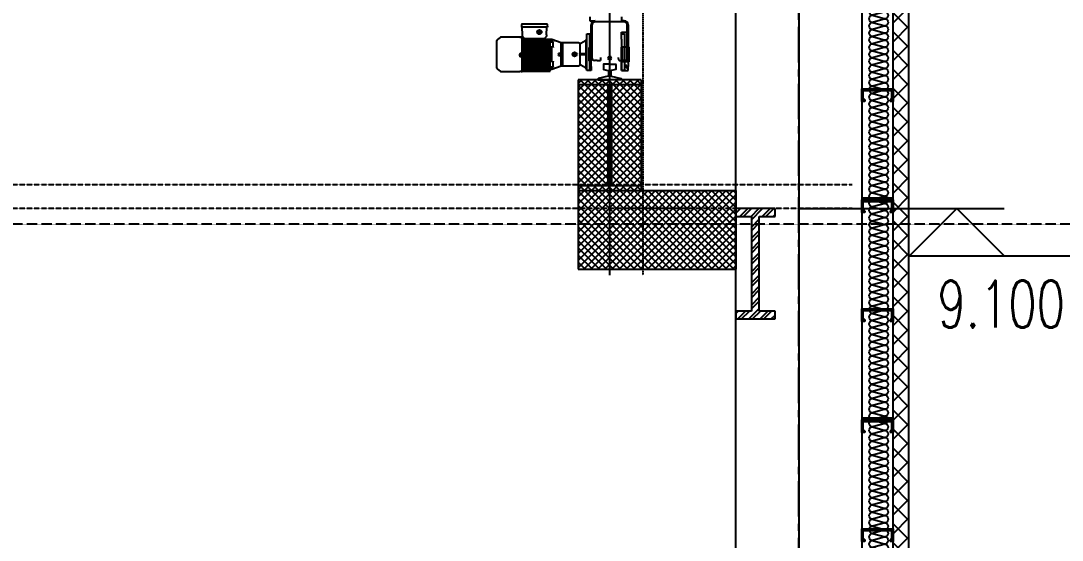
# Model space of a CAD drawing. Extents: x -599358 to 2865263, y -1062760 to 486533.
# Drawn here: x 1917132 to 1923743, y -669913 to -666620 of the extents above; entities that cross this region are included whole.
import ezdxf

# ---------------------------------------------------------------- set-up
doc = ezdxf.new("R2010")
doc.units = 0
for name, pattern in [('__DASH', [0.35, 0.25, -0.1]), ('CENTER', [2, 1.25, -0.25, 0.25, -0.25]), ('DASH', [0.35, 0.25, -0.1]), ('DOTE', [2.42, 2, -0.2, 0.02, -0.2])]:
    doc.linetypes.add(name, pattern=pattern)
for name, color, linetype in [('06A-01-03', 7, 'Continuous'), ('5剖面线层', 2, 'Continuous'), ('A-AXIS-DOTE', 14, 'DOTE'), ('A-HATCH-2', 251, 'Continuous'), ('A-LIN-V', 9, 'Continuous'), ('AS-COLN', 6, 'Continuous'), ('AS-WALL', 40, 'Continuous'), ('COLUMN', 9, 'Continuous'), ('DIM_ELEV', 3, 'Continuous'), ('DOTE', 1, 'CENTER'), ('FAG16-10.01MA1-被', 7, 'Continuous'), ('FAG16-10.02MA1-被', 7, 'Continuous'), ('FAG16-10MA1-端梁结构', 7, 'Continuous'), ('FAG16-20.02MA1-轴', 7, 'Continuous'), ('G80接口', 7, 'Continuous'), ('G80箱体', 7, 'Continuous'), ('PUB_HATCH', 8, 'Continuous'), ('PUB_TEXT', 7, 'Continuous'), ('六角头螺栓_M5-135', 7, 'Continuous'), ('后端盖', 7, 'Continuous'), ('建-墙-填充', 8, 'Continuous'), ('建-柱-钢', 9, 'Continuous'), ('接线盒', 7, 'Continuous'), ('接线盒盖', 7, 'Continuous'), ('机壳', 7, 'Continuous'), ('电机接线盒密封垫', 7, 'Continuous'), ('端盖', 7, 'Continuous'), ('连接板', 7, 'Continuous'), ('齿轴1', 7, 'Continuous')]:
    doc.layers.add(name, color=color, linetype=linetype)
doc.styles.add('_TCH_DIM', font='SIMPLEX', dxfattribs={"bigfont": 'GBCBIG'})

# ---------------------------------------------------------------- blocks, each defined once
blk = doc.blocks.new('w432424324')
at = {"layer": 'COLUMN'}
blk.add_lwpolyline([(-750404.7, 584057.5), (-750404.7, 568257.5), (-751204.7, 568257.5), (-751204.7, 584057.5)], close=True, dxfattribs=at)
at = {"layer": 'Defpoints', "linetype": 'DASH'}
for points in [[(-750464.7, 577507.5), (-768794.7, 577507.5)], [(-750464.7, 577357.5), (-768794.7, 577357.5)]]:
    blk.add_lwpolyline(points, dxfattribs=at)
blk = doc.blocks.new('23423wer')
at = {"layer": 'A-AXIS-DOTE', "color": 1}
blk.add_line((-1667005.2, 543376.2), (-1667005.2, 531171.5), dxfattribs=at)
blk = doc.blocks.new('G$C20E3758E')
at = {"layer": '5剖面线层'}
h = blk.add_hatch(color=3, dxfattribs=at)
h.dxf.hatch_style = 1
h.paths.add_polyline_path([(3979, 2681.3, -1), (3996.3, 2681.3, -1)])
at = {"layer": 'A-LIN-V'}
h = blk.add_hatch(dxfattribs=at)
h.set_pattern_fill('ANSI37', color=9, scale=12.726)
h.set_pattern_definition([(45, (421983.192, -365956.534), (-14.2853424, 14.2853424), []), (135, (421983.192, -365956.534), (-14.2853424, -14.2853424), [])])
h.paths.add_polyline_path([(4144.1, 1724.6), (4780.4, 1724.6), (4780.4, 2042.8), (4398.6, 2042.8), (4398.6, 2488.2), (4144.1, 2488.2)])
at = {"color": 3}
blk.add_line((4189.1, 2563.7), (4191.1, 2563.7), dxfattribs=at)
at = {"color": 3, "ltscale": 0.5}
for p, q in [((4245.9, 2550.8), (4245.9, 2531)), ((4246.7, 2530.1), (4265.2, 2525.8)), ((4271.3, 2551.8), (4246.9, 2551.8)), ((4266, 2524.8), (4266, 2504.8)), ((4271.3, 2551.8), (4295.7, 2551.8)), ((4276.7, 2524.8), (4276.7, 2504.8)), ((4296, 2530.1), (4277.5, 2525.8)), ((4296.7, 2550.8), (4296.7, 2531)), ((4398.6, 2488.2), (4144.1, 2488.2)), ((4144.1, 2488.2), (4144.1, 1724.6)), ((4224.5, 2493.7), (4224.5, 2488.2)), ((4224.5, 2493.7), (4224.5, 2488.2)), ((4224.5, 2488.2), (4271.3, 2488.2)), ((4224.5, 2488.2), (4271.3, 2488.2)), ((4265.2, 2503.9), (4225.3, 2494.7)), ((4265.2, 2503.9), (4225.3, 2494.7)), ((4266, 2521.6), (4266, 2504.8)), ((4318.2, 2488.2), (4271.3, 2488.2)), ((4318.2, 2488.2), (4271.3, 2488.2)), ((4276.7, 2521.6), (4276.7, 2504.8)), ((4277.5, 2503.9), (4317.4, 2494.7)), ((4277.5, 2503.9), (4317.4, 2494.7)), ((4318.2, 2493.7), (4318.2, 2488.2)), ((4318.2, 2493.7), (4318.2, 2488.2)), ((4398.6, 2488.2), (4398.6, 2042.8)), ((4398.6, 2468.2), (4144.1, 2468.2)), ((4263.3, 2468.2), (4263.3, 2061.9)), ((4279.3, 2468.2), (4279.3, 2061.9)), ((4144.1, 2061.9), (4398.6, 2061.9)), ((4144.1, 2042.8), (4780.4, 2042.8)), ((4780.4, 2042.8), (4780.4, 1724.6)), ((4144.1, 1724.6), (4780.4, 1724.6))]:
    blk.add_line(p, q, dxfattribs=at)
at = {"color": 6, "linetype": 'DASH'}
blk.add_lwpolyline([(-1105.4, 3356.7), (4405, 3356.7), (4405, 1700.8)], dxfattribs=at)
at = {"color": 3}
blk.add_lwpolyline([(4340.1, 2546.7), (4331.5, 2546.7), (4331.5, 2541.8), (4340.1, 2541.8)], close=True, dxfattribs=at)
at = {"color": 3, "ltscale": 0.5}
for centre, start, end in [((4246.9, 2550.8), 90, 180), ((4246.9, 2531), 180, 257), ((4265, 2524.8), 0, 77), ((4277.7, 2524.8), 103, 180), ((4295.7, 2550.8), 0, 90), ((4295.7, 2531), 283, 0), ((4225.5, 2493.7), 103, 180), ((4225.5, 2493.7), 103, 180), ((4265, 2504.8), 283, 0), ((4265, 2504.8), 283, 0), ((4277.7, 2504.8), 180, 257), ((4277.7, 2504.8), 180, 257), ((4317.2, 2493.7), 0, 77), ((4317.2, 2493.7), 0, 77)]:
    blk.add_arc(centre, 1, start, end, dxfattribs=at)
at = {"layer": '06A-01-03', "color": 3, "linetype": 'Continuous'}
for p, q in [((3828.5, 2659.8), (3817.8, 2651.4)), ((3908.4, 2660.9), (3831.6, 2660.9)), ((3908.4, 2660.6), (3908.4, 2660.9)), ((3917.9, 2660.3), (3910.9, 2660.3)), ((3913.4, 2660.9), (3913.4, 2660.8)), ((3917.9, 2660.9), (3913.4, 2660.9)), ((3913.4, 2660.8), (3917.9, 2660.8)), ((3913.4, 2660.3), (3913.4, 2660.8)), ((3917.9, 2660.9), (3917.9, 2660.8)), ((3917.9, 2660.8), (3917.9, 2660.3)), ((3917.9, 2588.6), (3917.9, 2660.3)), ((3815.9, 2535.9), (3815.9, 2647.5)), ((3908.4, 2585.1), (3908.4, 2592.1)), ((3910.9, 2582.8), (3917.9, 2582.8)), ((3917.9, 2582.7), (3910.9, 2582.7)), ((3913.4, 2592.1), (3913.4, 2588.6)), ((3913.4, 2588.6), (3917.9, 2588.6)), ((3917.9, 2582.7), (3917.9, 2582.8)), ((3917.9, 2522.5), (3917.9, 2582.7)), ((3817.8, 2532), (3828.5, 2523.6)), ((3831.6, 2522.5), (3908.4, 2522.5)), ((3913.4, 2522.5), (3917.9, 2522.5))]:
    blk.add_line(p, q, dxfattribs=at)
for centre, radius, start, end in [((3820.9, 2647.5), 5, 128.1572, 180), ((3831.6, 2655.9), 5, 90, 128.1572), ((3910.9, 2713), 52.1, 267.251, 272.749), ((3910.9, 2592.2), 2.5, 359.6522, 180.3478), ((3910.9, 2585.2), 2.49, 180.1493, 270.2029), ((3910.9, 2585.1), 2.49, 180.1373, 270.2127), ((3820.9, 2535.9), 5, 180, 231.8428), ((3831.6, 2527.5), 5, 231.8428, 270), ((3910.9, 2470.5), 52.1, 87.251, 92.749)]:
    blk.add_arc(centre, radius, start, end, dxfattribs=at)
blk.add_open_spline([(3910.9, 2660.3), (3910.8, 2660.3), (3910.7, 2660.3), (3910.5, 2660.3), (3910.4, 2660.3), (3910.1, 2660.3), (3909.8, 2660.3), (3909.5, 2660.4), (3909.1, 2660.4), (3908.8, 2660.4), (3908.6, 2660.5), (3908.5, 2660.5), (3908.4, 2660.5), (3908.4, 2660.6), (3908.4, 2660.6), (3908.4, 2660.6)], degree=3, knots=[0, 0, 0, 0, 0.041659, 0.083241, 0.124924, 0.187526, 0.250171, 0.374622, 0.499792, 0.624328, 0.7493, 0.81163, 0.874211, 0.937221, 1, 1, 1, 1], dxfattribs=at)
at = {"layer": 'A-AXIS-DOTE', "color": 3}
blk.add_line((4271.3, 3905.5), (4271.3, 1700.8), dxfattribs=at)
at = {"layer": 'FAG16-10.01MA1-被', "color": 3, "linetype": 'Continuous'}
for p, q in [((4221.3, 2566.8), (4233.7, 2566.8)), ((4233.7, 2566.8), (4235.8, 2569)), ((4235.8, 2569), (4236.3, 2579)), ((4306.3, 2579), (4306.9, 2568.8)), ((4306.9, 2568.8), (4309.1, 2566.8)), ((4309.1, 2566.8), (4321.3, 2566.8))]:
    blk.add_line(p, q, dxfattribs=at)
at = {"layer": 'FAG16-10.02MA1-被', "color": 3, "linetype": 'Continuous'}
for p, q in [((4191.1, 2621.7), (4189.1, 2619.7)), ((4189.1, 2619.7), (4189.1, 2619.1)), ((4189.1, 2563.7), (4189.1, 2619.1)), ((4191.1, 2621), (4191.1, 2621.7)), ((4194.4, 2621.7), (4191.1, 2621.7)), ((4191.1, 2621), (4191.1, 2561.7)), ((4194.4, 2621), (4194.4, 2621.7)), ((4194.4, 2621), (4194.4, 2561.7)), ((4196.3, 2620.2), (4194.4, 2620.2)), ((4319.8, 2621.7), (4319.8, 2621)), ((4321.8, 2619.7), (4319.8, 2621.7)), ((4319.8, 2621.7), (4348.3, 2621.7)), ((4319.8, 2561.7), (4319.8, 2621)), ((4321.8, 2619.1), (4321.8, 2619.7)), ((4321.8, 2619.1), (4321.8, 2563.7)), ((4348.3, 2620.2), (4346.3, 2620.2)), ((4348.3, 2621), (4348.3, 2621.7)), ((4348.3, 2621), (4348.3, 2561.7)), ((4191.1, 2561.7), (4194.4, 2561.7)), ((4194.4, 2563.2), (4196.3, 2563.2)), ((4319.8, 2561.7), (4321.8, 2563.7)), ((4348.3, 2561.7), (4319.8, 2561.7)), ((4346.3, 2563.2), (4348.3, 2563.2))]:
    blk.add_line(p, q, dxfattribs=at)
at = {"layer": 'FAG16-10MA1-端梁结构', "color": 3, "linetype": 'Continuous'}
for p, q in [((4196.3, 2542.7), (4196.3, 2710.7)), ((4200.3, 2576.8), (4200.3, 2710.7)), ((4330.3, 2722.7), (4212.3, 2722.7)), ((4342.3, 2576.8), (4342.3, 2710.7)), ((4346.3, 2710.7), (4346.3, 2542.7)), ((4191.3, 2653.7), (4191.3, 2673.7)), ((4191.3, 2673.7), (4196.3, 2673.7)), ((4191.3, 2653.7), (4191.3, 2621.7)), ((4221.3, 2566.8), (4210.3, 2566.8)), ((4332.3, 2566.8), (4321.3, 2566.8)), ((4191.3, 2561.7), (4191.3, 2546.7)), ((4191.3, 2526.7), (4191.3, 2546.7)), ((4196.3, 2526.7), (4191.3, 2526.7)), ((4196.3, 2542.7), (4196.3, 2526.7)), ((4319.5, 2546.7), (4319.5, 2561.7)), ((4319.5, 2546.7), (4319.5, 2526.7)), ((4319.5, 2526.7), (4346.3, 2526.7)), ((4346.3, 2526.7), (4346.3, 2542.7))]:
    blk.add_line(p, q, dxfattribs=at)
for centre, radius, start, end in [((4212.3, 2710.7), 16, 90, 180), ((4212.3, 2710.7), 12, 90, 180), ((4330.3, 2710.7), 16, 0, 90), ((4330.3, 2710.7), 12, 0, 90), ((4210.3, 2576.8), 10, 180, 270), ((4271.3, 2576.7), 7, 0, 180), ((4271.3, 2576.7), 7, 180, 0), ((4332.3, 2576.8), 10, 270, 0), ((4330.3, 2542.7), 16, 318.5904, 0)]:
    blk.add_arc(centre, radius, start, end, dxfattribs=at)
at = {"layer": 'FAG16-20.02MA1-轴', "color": 3, "linetype": 'Continuous'}
for p, q in [((4179.3, 2653.7), (4179.3, 2673.7)), ((4179.3, 2673.7), (4191.3, 2673.7)), ((4179.3, 2546.7), (4179.3, 2653.7)), ((4191.3, 2673.7), (4191.3, 2653.7)), ((4191.3, 2621.7), (4191.3, 2653.7)), ((4319.5, 2673.7), (4331.5, 2673.7)), ((4331.5, 2673.7), (4331.5, 2653.7)), ((4331.5, 2653.7), (4331.5, 2546.7)), ((4179.3, 2526.7), (4179.3, 2546.7)), ((4191.3, 2526.7), (4179.3, 2526.7)), ((4191.3, 2546.7), (4191.3, 2561.7)), ((4191.3, 2546.7), (4191.3, 2526.7)), ((4319.5, 2561.7), (4319.5, 2546.7)), ((4319.5, 2526.7), (4319.5, 2546.7)), ((4331.5, 2526.7), (4319.5, 2526.7)), ((4331.5, 2546.7), (4331.5, 2526.7))]:
    blk.add_line(p, q, dxfattribs=at)
at = {"layer": 'G80接口', "color": 3, "linetype": 'Continuous'}
for p, q in [((4037.9, 2651.7), (4030.9, 2651.7)), ((4037.9, 2651.7), (4037.9, 2643.1)), ((4075.9, 2637.7), (4037.9, 2651.7)), ((4030.9, 2648.3), (4030.9, 2643.8)), ((4030.9, 2642.7), (4042.9, 2642.7)), ((4030.9, 2636.5), (4030.9, 2642.2)), ((4030.9, 2626.6), (4030.9, 2632.9)), ((4030.9, 2618.3), (4030.9, 2621.4)), ((4030.9, 2609.4), (4030.9, 2613.4)), ((4037.9, 2560.8), (4037.9, 2622.7)), ((4042.9, 2643.1), (4042.9, 2642.7)), ((4042.9, 2642.2), (4042.9, 2642.7)), ((4042.9, 2636.5), (4042.9, 2642.2)), ((4042.9, 2635.2), (4042.9, 2636.5)), ((4042.9, 2620.4), (4042.9, 2635.2)), ((4042.9, 2620.4), (4042.9, 2619)), ((4075.9, 2596.7), (4075.9, 2637.7)), ((4080.8, 2637.7), (4075.9, 2637.7)), ((4080.8, 2545.7), (4080.8, 2637.7)), ((4030.9, 2600), (4030.9, 2605.6)), ((4030.9, 2589.2), (4030.9, 2594.2)), ((4030.9, 2577.9), (4030.9, 2583.2)), ((4030.9, 2569.6), (4030.9, 2574.1)), ((4065.1, 2596.7), (4075.9, 2596.7)), ((4065.1, 2586.7), (4075.9, 2586.7)), ((4075.9, 2586.7), (4075.9, 2596.7)), ((4075.9, 2545.7), (4075.9, 2586.7)), ((4030.9, 2562.1), (4030.9, 2565.2)), ((4030.9, 2550.6), (4030.9, 2556.8)), ((4030.9, 2541.2), (4030.9, 2546.9)), ((4030.9, 2540.7), (4042.9, 2540.7)), ((4030.9, 2531.7), (4037.9, 2531.7)), ((4037.9, 2531.7), (4075.9, 2545.7)), ((4037.9, 2531.7), (4037.9, 2540.3)), ((4042.9, 2564.4), (4042.9, 2563)), ((4042.9, 2548.3), (4042.9, 2563)), ((4042.9, 2546.9), (4042.9, 2548.3)), ((4042.9, 2541.2), (4042.9, 2546.9)), ((4042.9, 2540.7), (4042.9, 2541.2)), ((4042.9, 2540.7), (4042.9, 2540.4)), ((4075.9, 2545.7), (4080.8, 2545.7))]:
    blk.add_line(p, q, dxfattribs=at)
for centre, radius, start, end in [((4038.1, 2643.1), 0.216, 179.73, 207.9231), ((3039.9, 2942.3), 1047.9, 342.2529, 342.3125), ((4038.4, 2622.7), 0.552, 162.6356, 180.433), ((4047.1, 2591.7), 18.7, 344.4802, 15.5198), ((4038.4, 2560.7), 0.552, 179.567, 197.3644), ((3039.6, 2241.1), 1048.2, 17.6875, 17.747), ((4038.1, 2540.3), 0.216, 152.0769, 180.27)]:
    blk.add_arc(centre, radius, start, end, dxfattribs=at)
for points, knots in [([(4037.9, 2643), (4037.9, 2643), (4037.9, 2642.9), (4038, 2642.9), (4038, 2642.8), (4038, 2642.8), (4038.1, 2642.8), (4038.1, 2642.7), (4038.1, 2642.7), (4038.1, 2642.7), (4038.1, 2642.7), (4038.1, 2642.7), (4038.2, 2642.7), (4038.2, 2642.7), (4038.2, 2642.7), (4038.2, 2642.7), (4038.2, 2642.7), (4038.2, 2642.7), (4038.2, 2642.7), (4038.2, 2642.7), (4038.2, 2642.7), (4038.2, 2642.7), (4038.2, 2642.7), (4038.2, 2642.7)], [0, 0, 0, 0, 0.125, 0.25, 0.375, 0.5, 0.625, 0.625, 0.65625, 0.65625, 0.6875, 0.75, 0.875, 0.875, 0.9375, 0.96875, 0.984375, 0.988281, 0.988281, 0.990234, 0.990234, 0.992187, 1, 1, 1, 1]), ([(4037.9, 2540.4), (4037.9, 2540.5), (4037.9, 2540.5), (4038, 2540.6), (4038, 2540.6), (4038, 2540.6), (4038, 2540.7), (4038.1, 2540.7), (4038.1, 2540.7), (4038.1, 2540.7), (4038.1, 2540.7), (4038.2, 2540.7), (4038.2, 2540.7), (4038.2, 2540.7), (4038.2, 2540.7), (4038.2, 2540.7), (4038.2, 2540.7), (4038.2, 2540.7), (4038.2, 2540.7), (4038.2, 2540.7), (4038.2, 2540.7)], [0, 0, 0, 0, 0.125, 0.25, 0.375, 0.5, 0.5, 0.5625, 0.5625, 0.625, 0.75, 0.875, 0.875, 0.9375, 0.96875, 0.984375, 0.988281, 0.988281, 0.992188, 1, 1, 1, 1])]:
    blk.add_open_spline(points, degree=3, knots=knots, dxfattribs=at)
at = {"layer": 'G80箱体', "color": 3, "linetype": 'Continuous'}
for p, q in [((4176.3, 2531.7), (4176.3, 2651.7)), ((4179.3, 2651.7), (4176.3, 2651.7)), ((4080.8, 2637.7), (4080.8, 2545.7)), ((4146.8, 2637.7), (4080.8, 2637.7)), ((4150.2, 2635.7), (4152.4, 2635.7)), ((4150.8, 2633.6), (4150.8, 2595.2)), ((4155.3, 2635.7), (4152.4, 2635.7)), ((4174.3, 2645.7), (4155.3, 2635.7)), ((4176.3, 2646.7), (4174.3, 2645.7)), ((4150.2, 2595.1), (4150.2, 2588.3)), ((4150.8, 2588.2), (4150.8, 2549.9)), ((4155.3, 2593.2), (4152.4, 2593.2)), ((4155.3, 2590.2), (4152.4, 2590.2)), ((4174.3, 2593.2), (4155.3, 2593.2)), ((4155.3, 2593.2), (4155.3, 2590.2)), ((4174.3, 2590.2), (4155.3, 2590.2)), ((4080.8, 2545.7), (4146.8, 2545.7)), ((4152.4, 2547.7), (4150.2, 2547.7)), ((4155.3, 2547.7), (4152.4, 2547.7)), ((4174.3, 2537.8), (4155.3, 2547.7)), ((4174.3, 2537.8), (4176.3, 2536.7)), ((4176.3, 2531.7), (4179.3, 2531.7))]:
    blk.add_line(p, q, dxfattribs=at)
for radius in [8.5, 3.46]:
    blk.add_circle((4129.8, 2591.7), radius, dxfattribs=at)
for centre, radius, start, end in [((4146.8, 2633.7), 4, 30.4106, 90), ((4146.8, 2633.6), 4.04, 359.9808, 32.043), ((4174.3, 2595.2), 2, 270, 360), ((4174.3, 2588.2), 2, 0, 90), ((4146.8, 2549.7), 4, 270, 329.6107), ((4146.8, 2549.9), 4.04, 327.9569, 0.0193)]:
    blk.add_arc(centre, radius, start, end, dxfattribs=at)
for points, degree, knots in [([(4152.4, 2593.2), (4152, 2593.2), (4151.7, 2593.4), (4151.3, 2593.5), (4151, 2593.7), (4150.8, 2593.9), (4150.7, 2594), (4150.5, 2594.2), (4150.4, 2594.4), (4150.3, 2594.5), (4150.3, 2594.7), (4150.2, 2594.9), (4150.2, 2595.1)], 2, [0, 0, 0, 0.25, 0.25, 0.5, 0.5, 0.625, 0.625, 0.75, 0.75, 0.875, 0.875, 1, 1, 1]), ([(4150.2, 2588.3), (4150.2, 2588.7), (4150.4, 2589.1), (4150.5, 2589.2), (4150.7, 2589.4), (4150.8, 2589.5), (4151, 2589.7), (4151.3, 2589.9), (4151.7, 2590.1), (4152, 2590.2), (4152.4, 2590.2)], 2, [0, 0, 0, 0.25, 0.25, 0.375, 0.375, 0.5, 0.5, 0.75, 0.75, 1, 1, 1]), ([(4150.8, 2595.2), (4150.8, 2595), (4150.9, 2594.7), (4151.1, 2594.2), (4151.2, 2594), (4151.6, 2593.6), (4151.8, 2593.5), (4152.3, 2593.3), (4152.6, 2593.2), (4152.8, 2593.2)], 3, [0, 0, 0, 0, 0.25, 0.25, 0.5, 0.5, 0.75, 0.75, 1, 1, 1, 1]), ([(4152.8, 2590.2), (4152.6, 2590.2), (4152.3, 2590.2), (4151.8, 2590), (4151.6, 2589.8), (4151.2, 2589.4), (4151.1, 2589.2), (4150.9, 2588.7), (4150.8, 2588.5), (4150.8, 2588.2)], 3, [0, 0, 0, 0, 0.25, 0.25, 0.5, 0.5, 0.75, 0.75, 1, 1, 1, 1])]:
    blk.add_open_spline(points, degree=degree, knots=knots, dxfattribs=at)
at = {"layer": '六角头螺栓_M5-135', "color": 3, "linetype": 'Continuous'}
for p, q in [((4018.6, 2638), (3919.9, 2638)), ((4030.9, 2638), (4018.6, 2638)), ((3919.9, 2545.4), (4018.6, 2545.4)), ((4018.6, 2545.4), (4030.9, 2545.4))]:
    blk.add_line(p, q, dxfattribs=at)
at = {"layer": '后端盖', "color": 3, "linetype": 'Continuous'}
for p, q in [((3919.9, 2659.2), (3917.9, 2659.2)), ((3919.9, 2659), (3919.9, 2659.2)), ((3919.9, 2659), (3919.9, 2658.2)), ((3919.9, 2658.2), (3919.9, 2653.3)), ((3919.9, 2643), (3917.9, 2643)), ((3919.9, 2648.3), (3919.9, 2643.8)), ((3919.9, 2642.7), (3919.9, 2635.9)), ((3919.9, 2628.7), (3919.9, 2628.8)), ((3919.9, 2628.7), (3919.9, 2626.6)), ((3919.9, 2621.9), (3919.9, 2618.3)), ((3919.9, 2614.2), (3919.9, 2609.4)), ((3919.9, 2605.6), (3919.9, 2600.2)), ((3919.9, 2596.4), (3919.9, 2587)), ((3919.9, 2583.2), (3919.9, 2577.9)), ((3919.9, 2574.1), (3919.9, 2569.2)), ((3917.9, 2540.5), (3919.9, 2540.5)), ((3917.9, 2524.2), (3919.9, 2524.2)), ((3919.9, 2565.2), (3919.9, 2561.5)), ((3919.9, 2556.4), (3919.9, 2554.7)), ((3919.9, 2554.6), (3919.9, 2554.7)), ((3919.9, 2547.5), (3919.9, 2540.7)), ((3919.9, 2524.4), (3919.9, 2524.2))]:
    blk.add_line(p, q, dxfattribs=at)
blk.add_circle((3910.9, 2591.7), 1.62, dxfattribs=at)
at = {"layer": '接线盒', "color": 3, "linetype": 'Continuous'}
for p, q in [((3918.7, 2670), (3918.1, 2700.8)), ((4016.6, 2670), (4017.1, 2700.8)), ((3918.8, 2664.6), (3918.7, 2670)), ((3928.4, 2654.3), (3919.4, 2663.2)), ((3928.4, 2654.3), (3928.8, 2654.3)), ((3932.8, 2654.3), (3928.8, 2654.3)), ((3932.8, 2654.3), (3933.8, 2654.3)), ((4001.4, 2654.3), (3933.8, 2654.3)), ((4001.4, 2654.3), (4002.4, 2654.3)), ((4006.4, 2654.3), (4002.4, 2654.3)), ((4006.4, 2654.3), (4006.8, 2654.3)), ((4015.9, 2663.2), (4006.8, 2654.3)), ((4016.6, 2670), (4016.5, 2664.6))]:
    blk.add_line(p, q, dxfattribs=at)
blk.add_circle((3987.6, 2681.3), 8.65, dxfattribs=at)
for centre, start, end in [((3920.8, 2664.6), 181, 225.5), ((4014.5, 2664.6), 314.5, 359)]:
    blk.add_arc(centre, 2, start, end, dxfattribs=at)
at = {"layer": '接线盒盖', "color": 3, "linetype": 'Continuous'}
for p, q in [((3915.8, 2712.3), (3915.6, 2700.8)), ((3920.6, 2700.8), (3915.6, 2700.8)), ((3916.3, 2713.1), (3915.8, 2713)), ((4018.9, 2713.5), (3916.3, 2713.5)), ((3920.8, 2712.8), (3916.3, 2712.8)), ((4014.6, 2700.8), (3920.6, 2700.8)), ((4014.4, 2712.8), (3920.8, 2712.8)), ((4018.9, 2712.8), (4014.4, 2712.8)), ((4019.6, 2700.8), (4014.6, 2700.8)), ((4018.9, 2713.1), (4018.9, 2713.5)), ((4018.9, 2713.1), (4018.9, 2712.8)), ((4019.4, 2712.3), (4019.6, 2700.8))]:
    blk.add_line(p, q, dxfattribs=at)
for centre, radius, start, end in [((3916.3, 2713), 0.504, 91.7381, 170.9141), ((3916.3, 2713), 0.5, 171.2492, 179.0027), ((3916.3, 2712.3), 0.5, 90.0038, 178.9962), ((3916.3, 2713), 0.5, 90, 91.4003), ((3919.5, 2713.3), 3.18, 176.8455, 183.1545), ((4018.9, 2713), 0.502, 8.9843, 88.3635), ((4018.9, 2713), 0.5, 88.5997, 90)]:
    blk.add_arc(centre, radius, start, end, dxfattribs=at)
blk.add_open_spline([(4018.9, 2712.8), (4019, 2712.8), (4019.2, 2712.7), (4019.3, 2712.5), (4019.4, 2712.4), (4019.4, 2712.3)], degree=3, knots=[0, 0, 0, 0, 0.5, 0.5, 1, 1, 1, 1], dxfattribs=at)
at = {"layer": '机壳', "color": 3, "linetype": 'Continuous'}
for p, q in [((3919.9, 2653.3), (3919.9, 2651.3)), ((3919.9, 2653.3), (4030.9, 2653.3)), ((3919.9, 2651.3), (3919.9, 2648.3)), ((3919.9, 2651.3), (4030.9, 2651.3)), ((4030.9, 2651.3), (4030.9, 2653.3)), ((4030.9, 2648.3), (4030.9, 2651.3)), ((3919.9, 2648.3), (4030.9, 2648.3)), ((3919.9, 2643.8), (3919.9, 2641.2)), ((3919.9, 2643.8), (4030.9, 2643.8)), ((3919.9, 2641.2), (4030.9, 2641.2)), ((3919.9, 2639.1), (4030.9, 2639.1)), ((3919.9, 2637.6), (3919.9, 2634.6)), ((3919.9, 2637.6), (4030.9, 2637.6)), ((3919.9, 2634.6), (3919.9, 2628.8)), ((3919.9, 2634.6), (4030.9, 2634.6)), ((3919.9, 2627), (4030.9, 2627)), ((3919.9, 2626.6), (3919.9, 2625.3)), ((3919.9, 2626.6), (4030.9, 2626.6)), ((3919.9, 2625.3), (3919.9, 2621.9)), ((3919.9, 2625.3), (4030.9, 2625.3)), ((3919.9, 2620.8), (4030.9, 2620.8)), ((3919.9, 2618.3), (3919.9, 2616.8)), ((3919.9, 2618.3), (4030.9, 2618.3)), ((3919.9, 2616.8), (3919.9, 2614.2)), ((3919.9, 2616.8), (4030.9, 2616.8)), ((3919.9, 2613.4), (4030.9, 2613.4)), ((3919.9, 2609.4), (3919.9, 2607.9)), ((3919.9, 2609.4), (4030.9, 2609.4)), ((4030.9, 2641.2), (4030.9, 2643.8)), ((4030.9, 2634.6), (4030.9, 2637.6)), ((4030.9, 2632.9), (4030.9, 2634.6)), ((4030.9, 2625.3), (4030.9, 2626.6)), ((4030.9, 2621.4), (4030.9, 2625.3)), ((4030.9, 2616.8), (4030.9, 2618.3)), ((4030.9, 2613.8), (4030.9, 2616.8)), ((4030.9, 2607.9), (4030.9, 2609.4)), ((3919.9, 2607.9), (3919.9, 2606.1)), ((3919.9, 2607.9), (4030.9, 2607.9)), ((3919.9, 2605.6), (4030.9, 2605.6)), ((3919.9, 2600.2), (4030.9, 2600.2)), ((3919.9, 2599.7), (3919.9, 2598.2)), ((3919.9, 2598.2), (3919.9, 2594.2)), ((3919.9, 2598.2), (4030.9, 2598.2)), ((3919.9, 2594.2), (4030.9, 2594.2)), ((3919.9, 2589.2), (3919.9, 2585.2)), ((3919.9, 2589.2), (4030.9, 2589.2)), ((3919.9, 2585.2), (3919.9, 2583.7)), ((3919.9, 2585.2), (4030.9, 2585.2)), ((3919.9, 2583.2), (4030.9, 2583.2)), ((3919.9, 2577.9), (4030.9, 2577.9)), ((3919.9, 2577.3), (3919.9, 2575.6)), ((3919.9, 2575.6), (3919.9, 2574.1)), ((3919.9, 2575.6), (4030.9, 2575.6)), ((3919.9, 2574.1), (4030.9, 2574.1)), ((3919.9, 2570), (4030.9, 2570)), ((3919.9, 2569.2), (3919.9, 2566.6)), ((3919.9, 2566.6), (3919.9, 2565.2)), ((3919.9, 2566.6), (4030.9, 2566.6)), ((4030.9, 2605.8), (4030.9, 2607.9)), ((4030.9, 2598.2), (4030.9, 2600)), ((4030.9, 2594.2), (4030.9, 2598.2)), ((4030.9, 2585.2), (4030.9, 2589.2)), ((4030.9, 2583.5), (4030.9, 2585.2)), ((4030.9, 2575.6), (4030.9, 2577.6)), ((4030.9, 2574.1), (4030.9, 2575.6)), ((4030.9, 2566.6), (4030.9, 2569.6)), ((4030.9, 2565.2), (4030.9, 2566.6)), ((3919.9, 2565.2), (4030.9, 2565.2)), ((3919.9, 2562.6), (4030.9, 2562.6)), ((3919.9, 2561.5), (3919.9, 2558.1)), ((3919.9, 2558.1), (3919.9, 2556.8)), ((3919.9, 2558.1), (4030.9, 2558.1)), ((3919.9, 2556.8), (4030.9, 2556.8)), ((3919.9, 2556.4), (4030.9, 2556.4)), ((3919.9, 2554.6), (3919.9, 2548.8)), ((3919.9, 2548.8), (3919.9, 2545.8)), ((3919.9, 2548.8), (4030.9, 2548.8)), ((3919.9, 2545.8), (4030.9, 2545.8)), ((3919.9, 2544.4), (4030.9, 2544.4)), ((3919.9, 2542.3), (3919.9, 2539.6)), ((3919.9, 2542.3), (4030.9, 2542.3)), ((3919.9, 2539.6), (4030.9, 2539.6)), ((3919.9, 2539.4), (3919.9, 2533.7)), ((3919.9, 2533.7), (3919.9, 2532.9)), ((3919.9, 2533.7), (4030.9, 2533.7)), ((3919.9, 2532.9), (3919.9, 2529.6)), ((3919.9, 2532.9), (4030.9, 2532.9)), ((3919.9, 2529.6), (3919.9, 2529)), ((3919.9, 2529.6), (4030.9, 2529.6)), ((3919.9, 2529), (3919.9, 2526.6)), ((3919.9, 2529), (4030.9, 2529)), ((3919.9, 2526.6), (3919.9, 2526.2)), ((3919.9, 2526.6), (4030.9, 2526.6)), ((3919.9, 2526.2), (3919.9, 2524.5)), ((3919.9, 2526.2), (4030.9, 2526.2)), ((3919.9, 2524.5), (3919.9, 2524.3)), ((3919.9, 2524.5), (4030.9, 2524.5)), ((3919.9, 2524.3), (4030.9, 2524.3)), ((4030.9, 2558.1), (4030.9, 2562.1)), ((4030.9, 2556.8), (4030.9, 2558.1)), ((4030.9, 2548.8), (4030.9, 2550.6)), ((4030.9, 2545.8), (4030.9, 2548.8)), ((4030.9, 2539.6), (4030.9, 2542.3)), ((4030.9, 2533.7), (4030.9, 2539.6)), ((4030.9, 2532.9), (4030.9, 2533.7)), ((4030.9, 2529.6), (4030.9, 2532.9)), ((4030.9, 2529), (4030.9, 2529.6)), ((4030.9, 2526.6), (4030.9, 2529)), ((4030.9, 2526.2), (4030.9, 2526.6)), ((4030.9, 2524.5), (4030.9, 2526.2)), ((4030.9, 2524.3), (4030.9, 2524.5))]:
    blk.add_line(p, q, dxfattribs=at)
at = {"layer": '电机接线盒密封垫', "color": 3, "linetype": 'Continuous'}
for p, q in [((3929.9, 2654.3), (3929.9, 2653.3)), ((4005.4, 2653.3), (4005.4, 2654.3))]:
    blk.add_line(p, q, dxfattribs=at)
at = {"layer": '端盖', "color": 3, "linetype": 'Continuous'}
for p, q in [((4319.5, 2652.8), (4319.5, 2681.7)), ((4319.5, 2681.7), (4346.3, 2681.7)), ((4319.5, 2652.8), (4319.5, 2621.7))]:
    blk.add_line(p, q, dxfattribs=at)
at = {"layer": '连接板', "color": 3, "linetype": 'Continuous'}
for p, q in [((4191.3, 2742.7), (4191.3, 2726.7)), ((4319.5, 2742.7), (4319.5, 2726.7)), ((4191.3, 2726.7), (4212.3, 2726.7)), ((4330.3, 2726.7), (4319.5, 2726.7))]:
    blk.add_line(p, q, dxfattribs=at)
at = {"layer": '齿轴1', "color": 3, "linetype": 'Continuous'}
blk.add_line((4081.3, 2590.1), (4081.3, 2589.1), dxfattribs=at)
blk.add_arc((4309, 2591.5), 227.6, 179.9326, 180.0831, dxfattribs=at)
blk.add_open_spline([(4081.3, 2594.3), (4081.3, 2594.4), (4081.3, 2594.7), (4081.3, 2595), (4081.3, 2595.6)], degree=2, knots=[0, 0, 0, 0.5, 0.5, 1, 1, 1], dxfattribs=at)
blk = doc.blocks.new('CURVEPATTERNLIB$SYSLIB$岩棉板')
at = {"color": 0}
for p, q in [((0, -17), (12, -67)), ((12, -67), (24, -17))]:
    blk.add_line(p, q, dxfattribs=at)
for centre, start, end in [((12, -17), 0, 180), ((0, -67), 270, 0), ((24, -67), 180, 270)]:
    blk.add_arc(centre, 12, start, end, dxfattribs=at)
blk = doc.blocks.new('CURVEPATTERNLIB$SYSLIB$防水材料1')
at = {"layer": 'PUB_HATCH'}
h = blk.add_hatch(dxfattribs=at)
h.set_pattern_fill('ANSI31', color=256, scale=10, angle=90, style=0)
h.set_pattern_definition([(45, (-196995.837, -685381.036), (11.22532015, -11.22532015), [])])
h.paths.add_polyline_path([(35, 0), (0, 0), (0, -100), (35, -100), (35, -90), (30, -90), (30, -95), (5, -95), (5, -5), (30, -5), (30, -10), (35, -10)])
h = blk.add_hatch(dxfattribs=at)
h.set_pattern_fill('ANSI31', color=256, scale=10, angle=90, style=0)
h.set_pattern_definition([(45, (-196695.837, -685381.036), (11.22532015, -11.22532015), [])])
h.paths.add_polyline_path([(335, 0), (300, 0), (300, -100), (335, -100), (335, -90), (330, -90), (330, -95), (305, -95), (305, -5), (330, -5), (330, -10), (335, -10)])
at = {"layer": 'A-LIN-V', "extrusion": (-3.26108e-18, 2.41725e-31, -1)}
blk.add_line((600, 0), (600, -100), dxfattribs=at)
at = {"layer": 'A-LIN-V'}
for p, q in [((30, -10), (35, -10)), ((330, -10), (335, -10)), ((30, -90), (35, -90)), ((330, -90), (335, -90))]:
    blk.add_line(p, q, dxfattribs=at)
at = {"layer": 'A-LIN-V', "extrusion": (-3.26108e-18, 2.41725e-31, -1)}
for points in [[(-35, -10), (-35, 0), (0, 0), (0, -100), (-35, -100), (-35, -90)], [(-335, -10), (-335, 0), (-300, 0), (-300, -100), (-335, -100), (-335, -90)], [(-30, -10), (-30, -5), (-5, -5), (-5, -95), (-30, -95), (-30, -90)], [(-330, -10), (-330, -5), (-305, -5), (-305, -95), (-330, -95), (-330, -90)]]:
    blk.add_lwpolyline(points, dxfattribs=at)
at = {"layer": 'A-LIN-V', "xscale": 0.8142221102150538, "yscale": 0.8108108108108109, "zscale": 0.8142221102150538}
for p in [(0, -20.1), (19.5, -20.1), (39.1, -20.1), (58.6, -20.1), (78.2, -20.1), (97.7, -20.1), (117.2, -20.1), (136.8, -20.1), (156.3, -20.1), (175.9, -20.1), (195.4, -20.1), (215, -20.1), (234.5, -20.1), (254, -20.1), (273.6, -20.1), (293.1, -20.1), (312.7, -20.1), (332.2, -20.1), (351.7, -20.1), (371.3, -20.1), (390.8, -20.1), (410.4, -20.1), (429.9, -20.1), (449.5, -20.1), (469, -20.1), (488.5, -20.1), (508.1, -20.1), (527.6, -20.1), (547.2, -20.1), (566.7, -20.1), (586.2, -20.1)]:
    blk.add_blockref('CURVEPATTERNLIB$SYSLIB$岩棉板', p, dxfattribs=at)
blk = doc.blocks.new('e54645')
at = {"layer": 'PUB_HATCH'}
h = blk.add_hatch(dxfattribs=at)
h.set_pattern_fill('多孔材料', color=256, scale=30, style=0)
h.set_pattern_definition([(45, (60, 0), (-60.000061, 60.000061), []), (135, (60, 0), (-60.000061, -60.000061), [])])
h.paths.add_polyline_path([(-1138445, 572427.5), (-1138445, 578007.5), (-1138545, 578007.5), (-1138545, 572427.5)])
at = {"layer": 'AS-WALL'}
for p, q in [((-1138545, 572427.5), (-1138545, 578007.5)), ((-1138445, 572427.5), (-1138445, 578007.5))]:
    blk.add_line(p, q, dxfattribs=at)
at = {"layer": 'COLUMN'}
blk.add_lwpolyline([(-1138245, 582457.5), (-1138245, 567627.5)], dxfattribs=at)
at = {"layer": 'A-HATCH-2', "xscale": 2.302811452123795, "yscale": 1.999999999990687, "zscale": 1.999999999990687, "rotation": 269.9999999986397}
for p in [(-1138245, 578007.5), (-1138245, 576612.5), (-1138245, 575217.5)]:
    blk.add_blockref('CURVEPATTERNLIB$SYSLIB$防水材料1', p, dxfattribs=at)

msp = doc.modelspace()

# ---------------------------------------------------------------- hatches: boundary and pattern name
at = {"layer": '建-墙-填充'}
h = msp.add_hatch(dxfattribs=at)
h.set_pattern_fill('金属', color=256, scale=20, style=0)
h.set_pattern_definition([(45, (2523490.254, -1245167.336), (-35.355339, 35.355339), []), (45, (2523513.824, -1245167.336), (-35.355339, 35.355339), [])])
h.paths.add_polyline_path([(1921920.3, -667809.9), (1921670.3, -667809.9), (1921670.3, -667859.9), (1921770.3, -667859.9), (1921770.3, -668459.9), (1921670.3, -668459.9), (1921670.3, -668509.9), (1921920.3, -668509.9), (1921920.3, -668459.9), (1921820.3, -668459.9), (1921820.3, -667859.9), (1921920.3, -667859.9)])

# ---------------------------------------------------------------- linework, layer by layer
at = {"layer": 'A-AXIS-DOTE', "linetype": '__DASH', "ltscale": 2}
msp.add_line((1930835.3, -667909.9), (1839476.3, -667909.9), dxfattribs=at)
at = {"layer": 'DIM_ELEV'}
for p, q in [((1922072.7, -667809.9), (1923373.9, -667809.9)), ((1923073.9, -667809.9), (1922773.9, -668109.9)), ((1923073.9, -667809.9), (1923373.9, -668109.9)), ((1922773.9, -668109.9), (1925416.2, -668109.9))]:
    msp.add_line(p, q, dxfattribs=at)
at = {"layer": 'DOTE', "ltscale": 180}
msp.add_line((1922070.3, -682723.5), (1922070.3, -655662.3), dxfattribs=at)
at = {"layer": '建-柱-钢'}
for p, q in [((1921920.3, -667809.9), (1921670.3, -667809.9)), ((1921670.3, -667809.9), (1921670.3, -667859.9)), ((1921670.3, -667859.9), (1921770.3, -667859.9)), ((1921770.3, -667859.9), (1921770.3, -668459.9)), ((1921820.3, -668459.9), (1921820.3, -667859.9)), ((1921820.3, -667859.9), (1921920.3, -667859.9)), ((1921920.3, -667859.9), (1921920.3, -667809.9)), ((1921770.3, -668459.9), (1921670.3, -668459.9)), ((1921670.3, -668459.9), (1921670.3, -668509.9)), ((1921920.3, -668459.9), (1921820.3, -668459.9)), ((1921920.3, -668509.9), (1921920.3, -668459.9)), ((1921670.3, -668509.9), (1921920.3, -668509.9))]:
    msp.add_line(p, q, dxfattribs=at)

# ---------------------------------------------------------------- block references
at = {"xscale": 1.35874988235309, "yscale": 1.35874988235309, "zscale": 1.35874988235309}
msp.add_blockref('23423wer', (4187113.4, -1400314.2), dxfattribs=at)
at = {"layer": 'A-LIN-V'}
msp.add_blockref('w432424324', (2672874.9, -1245167.3), dxfattribs=at)
at = {"layer": 'A-LIN-V', "xscale": 1.571585729816195, "yscale": 1.571585729816195, "zscale": 1.571585729816195}
msp.add_blockref('G$C20E3758E', (1914157.5, -670905.3), dxfattribs=at)
at = {"layer": 'AS-COLN', "xscale": -1}
msp.add_blockref('e54645', (784225.3, -1244367.3), dxfattribs=at)

# ---------------------------------------------------------------- texts
at = {"layer": 'PUB_TEXT', "style": '_TCH_DIM', "width": 0.705882}
msp.add_text('9.100', height=297.5, dxfattribs=at).set_placement((1922950.6, -668564.9))

doc.saveas('drawing.dxf')
